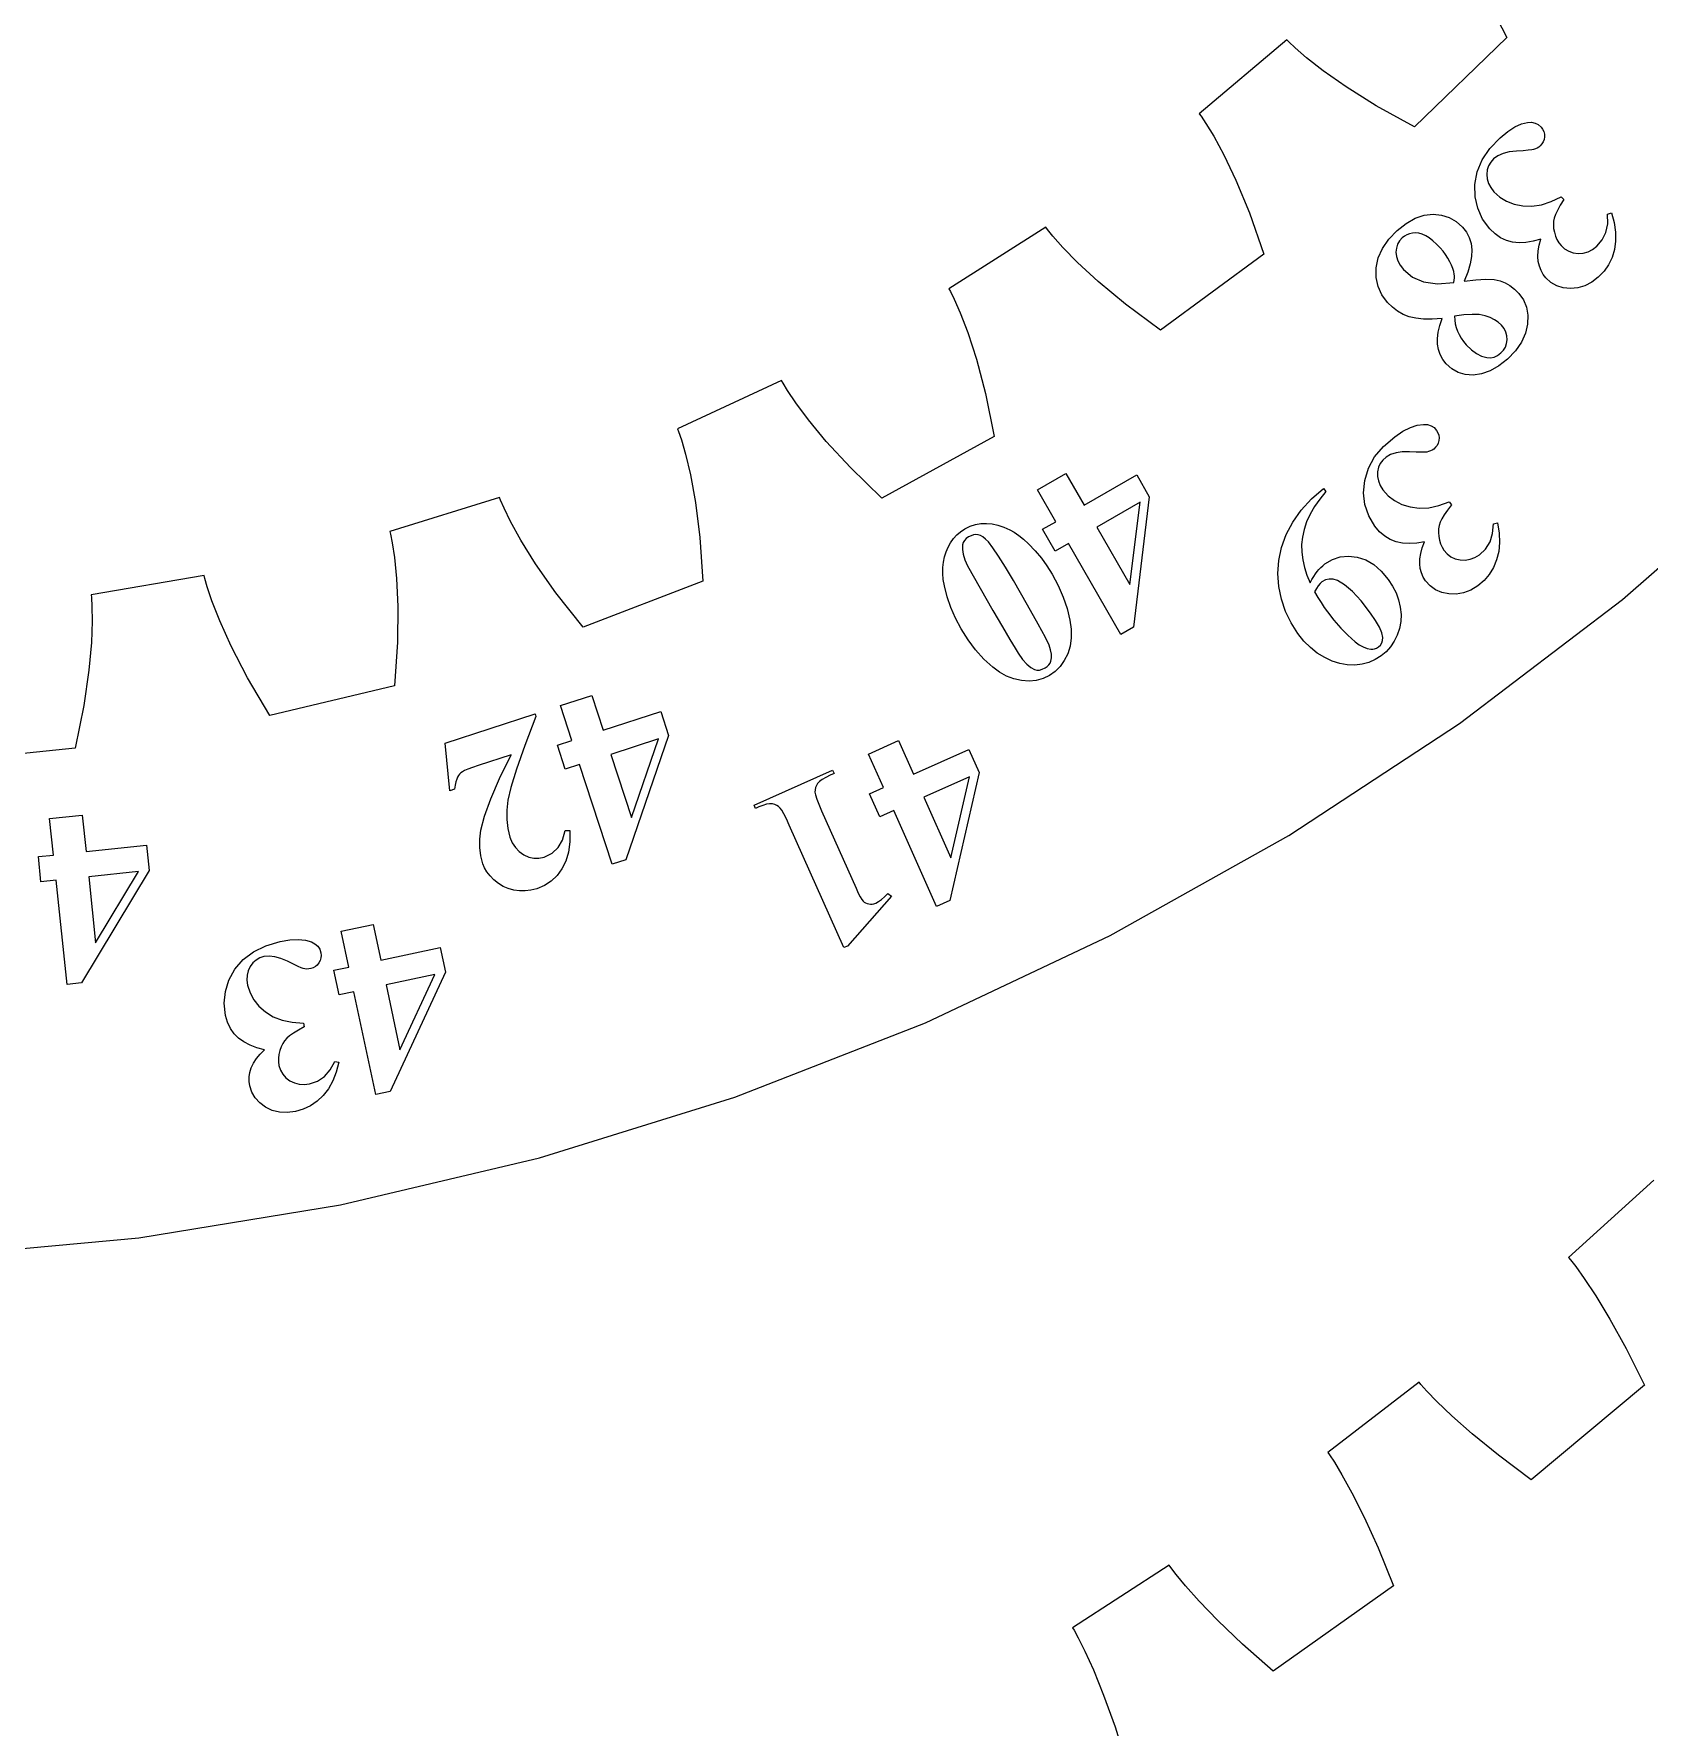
# Model space of a CAD drawing. Header units: metres. Extents: x -322 to 194, y -258 to 258.
# Drawn here: x -11.5 to 70.3, y -172 to -86.2 of the extents above; entities that cross this region are included whole.
import ezdxf

# ---------------------------------------------------------------- set-up
doc = ezdxf.new("R2010")
doc.units = ezdxf.units.M

msp = doc.modelspace()

# ---------------------------------------------------------------- linework, layer by layer
for p, q in [((62.0759, -84.4251), (63.0778, -86.3998)), ((51.9469, -86.5112), (47.5076, -90.2643)), ((52.0484, -86.6179), (51.9469, -86.5112)), ((63.0778, -86.3998), (58.4084, -90.9157)), ((52.3693, -86.9261), (52.0484, -86.6179)), ((52.9367, -87.4191), (52.3693, -86.9261)), ((53.7825, -88.0813), (52.9367, -87.4191)), ((54.9446, -88.8967), (53.7825, -88.0813)), ((56.4683, -89.8483), (54.9446, -88.8967)), ((58.4084, -90.9157), (56.4683, -89.8483)), ((47.5076, -90.2643), (47.5959, -90.3822)), ((47.5959, -90.3822), (47.8465, -90.7499)), ((47.8465, -90.7499), (48.2382, -91.3914)), ((63.4876, -90.9207), (63.8213, -90.7674)), ((63.8213, -90.7674), (64.131, -90.6946)), ((64.131, -90.6946), (64.3333, -90.6897)), ((64.3333, -90.6897), (64.5147, -90.7272)), ((64.5147, -90.7272), (64.6752, -90.8071)), ((64.6752, -90.8071), (64.8148, -90.9294)), ((48.2382, -91.3914), (48.7505, -92.3356)), ((62.2253, -92.0151), (62.7479, -91.4689)), ((62.7479, -91.4689), (63.1298, -91.1546)), ((63.1298, -91.1546), (63.4876, -90.9207)), ((64.8148, -90.9294), (64.8965, -91.0391)), ((64.9255, -91.6801), (64.8613, -91.7884)), ((64.8965, -91.0391), (64.9525, -91.1579)), ((64.9675, -91.5582), (64.9255, -91.6801)), ((64.9525, -91.1579), (64.9828, -91.2858)), ((64.9872, -91.4227), (64.9675, -91.5582)), ((64.9828, -91.2858), (64.9872, -91.4227)), ((48.7505, -92.3356), (49.3613, -93.6171)), ((61.5849, -93.1966), (61.8377, -92.591)), ((61.8377, -92.591), (62.2253, -92.0151)), ((62.4147, -92.5441), (62.2667, -92.7068)), ((62.6319, -92.3887), (62.4147, -92.5441)), ((62.8962, -92.2714), (62.6319, -92.3887)), ((63.2076, -92.192), (62.8962, -92.2714)), ((63.5661, -92.1505), (63.2076, -92.192)), ((63.9071, -92.129), (63.5661, -92.1505)), ((64.1656, -92.1094), (63.9071, -92.129)), ((64.3417, -92.0916), (64.1656, -92.1094)), ((64.4353, -92.0757), (64.3417, -92.0916)), ((64.5272, -92.0424), (64.4353, -92.0757)), ((64.6144, -91.9992), (64.5272, -92.0424)), ((64.6969, -91.9462), (64.6144, -91.9992)), ((64.7747, -91.8832), (64.6969, -91.9462)), ((64.8613, -91.7884), (64.7747, -91.8832)), ((61.4671, -93.832), (61.5849, -93.1966)), ((62.0947, -93.0979), (62.0707, -93.3262)), ((62.0707, -93.3262), (62.0903, -93.5604)), ((62.16, -92.8915), (62.0947, -93.0979)), ((62.2667, -92.7068), (62.16, -92.8915)), ((49.3613, -93.6171), (50.0462, -95.2779)), ((61.4766, -94.4611), (61.4671, -93.832)), ((62.0903, -93.5604), (62.1559, -93.785)), ((62.1559, -93.785), (62.2673, -93.9999)), ((62.2673, -93.9999), (62.4247, -94.205)), ((62.4247, -94.205), (62.7223, -94.4792)), ((61.6061, -95.0467), (61.4766, -94.4611)), ((61.8555, -95.5887), (61.6061, -95.0467)), ((62.7223, -94.4792), (63.065, -94.6909)), ((63.065, -94.6909), (63.4529, -94.84)), ((63.4529, -94.84), (63.8859, -94.9267)), ((63.8859, -94.9267), (64.3498, -94.9391)), ((64.3498, -94.9391), (64.8298, -94.8649)), ((64.8298, -94.8649), (65.3258, -94.7042)), ((65.3258, -94.7042), (65.8379, -94.4568)), ((65.649, -95.149), (65.5479, -95.3649)), ((65.7885, -94.8939), (65.649, -95.149)), ((65.9663, -94.5995), (65.7885, -94.8939)), ((65.8379, -94.4568), (65.9663, -94.5995)), ((39.7295, -95.9953), (34.8296, -99.1233)), ((39.8159, -96.1146), (39.7295, -95.9953)), ((50.0462, -95.2779), (50.776, -97.3685)), ((57.5275, -96.1694), (57.9833, -95.81)), ((57.9833, -95.81), (58.4382, -95.5533)), ((58.4382, -95.5533), (58.8921, -95.3995)), ((58.8921, -95.3995), (59.345, -95.3484)), ((59.345, -95.3484), (59.7775, -95.3894)), ((59.7775, -95.3894), (60.17, -95.5115)), ((60.17, -95.5115), (60.5227, -95.7148)), ((60.5227, -95.7148), (60.8354, -95.9994)), ((60.8354, -95.9994), (61.0326, -96.2566)), ((62.2248, -96.0872), (61.8555, -95.5887)), ((65.4523, -95.7042), (65.4419, -95.8777)), ((65.4419, -95.8777), (65.454, -96.0619)), ((65.485, -95.5415), (65.4523, -95.7042)), ((65.5479, -95.3649), (65.485, -95.5415)), ((68.102, -96.2671), (68.19, -95.8316)), ((68.1828, -95.3395), (68.3783, -95.2697)), ((68.19, -95.8316), (68.1828, -95.3395)), ((68.3783, -95.2697), (68.5125, -95.773)), ((68.5125, -95.773), (68.5823, -96.2513)), ((40.0928, -96.4628), (39.8159, -96.1146)), ((40.5895, -97.0271), (40.0928, -96.4628)), ((56.7814, -97.074), (57.1004, -96.6122)), ((57.1004, -96.6122), (57.5275, -96.1694)), ((57.5479, -96.8649), (57.4881, -97.0575)), ((57.6478, -96.6917), (57.5479, -96.8649)), ((57.7879, -96.5378), (57.6478, -96.6917)), ((57.8979, -96.453), (57.7879, -96.5378)), ((58.0206, -96.3852), (57.8979, -96.453)), ((58.1558, -96.3345), (58.0206, -96.3852)), ((58.3038, -96.3007), (58.1558, -96.3345)), ((58.4613, -96.2905), (58.3038, -96.3007)), ((58.6255, -96.3102), (58.4613, -96.2905)), ((58.7962, -96.3597), (58.6255, -96.3102)), ((58.9734, -96.4392), (58.7962, -96.3597)), ((59.1554, -96.5485), (58.9734, -96.4392)), ((59.3397, -96.6868), (59.1554, -96.5485)), ((59.526, -96.854), (59.3397, -96.6868)), ((59.7146, -97.0502), (59.526, -96.854)), ((61.0326, -96.2566), (61.1781, -96.5328)), ((61.1781, -96.5328), (61.2718, -96.8279)), ((61.2718, -96.8279), (61.3136, -97.1418)), ((62.488, -96.342), (62.2248, -96.0872)), ((62.767, -96.5393), (62.488, -96.342)), ((63.0619, -96.679), (62.767, -96.5393)), ((63.3727, -96.7613), (63.0619, -96.679)), ((63.7014, -96.7922), (63.3727, -96.7613)), ((64.0503, -96.7778), (63.7014, -96.7922)), ((64.4194, -96.7183), (64.0503, -96.7778)), ((64.8086, -96.6135), (64.4194, -96.7183)), ((64.72, -96.9189), (64.8086, -96.6135)), ((65.454, -96.0619), (65.4886, -96.2569)), ((65.4886, -96.2569), (65.5441, -96.4493)), ((65.5441, -96.4493), (65.619, -96.6259)), ((65.619, -96.6259), (65.7134, -96.7867)), ((65.7134, -96.7867), (65.8271, -96.9317)), ((67.64, -96.9679), (67.9186, -96.6458)), ((67.9186, -96.6458), (68.102, -96.2671)), ((68.5879, -96.7048), (68.5292, -97.1335)), ((68.5823, -96.2513), (68.5879, -96.7048)), ((41.3395, -97.7961), (40.5895, -97.0271)), ((50.776, -97.3685), (45.5463, -101.222)), ((56.4679, -98.0547), (56.5706, -97.5548)), ((56.5706, -97.5548), (56.7814, -97.074)), ((57.4881, -97.0575), (57.4685, -97.2695)), ((57.4685, -97.2695), (57.4931, -97.4904)), ((57.4931, -97.4904), (57.5656, -97.7092)), ((57.5656, -97.7092), (57.6859, -97.9257)), ((59.8552, -97.2166), (59.7146, -97.0502)), ((59.9824, -97.389), (59.8552, -97.2166)), ((60.0963, -97.5674), (59.9824, -97.389)), ((60.1969, -97.7517), (60.0963, -97.5674)), ((60.2811, -97.9314), (60.1969, -97.7517)), ((61.3008, -97.4839), (61.2301, -97.8635)), ((61.3136, -97.1418), (61.3008, -97.4839)), ((64.6542, -97.4802), (64.6686, -97.2078)), ((64.6768, -97.736), (64.6542, -97.4802)), ((64.6686, -97.2078), (64.72, -96.9189)), ((64.7317, -97.9741), (64.6768, -97.736)), ((65.8271, -96.9317), (66.009, -97.0982)), ((66.009, -97.0982), (66.2142, -97.2196)), ((66.2142, -97.2196), (66.4426, -97.2959)), ((66.4426, -97.2959), (66.6943, -97.3269)), ((66.6943, -97.3269), (66.9509, -97.3114)), ((66.9509, -97.3114), (67.194, -97.2464)), ((67.194, -97.2464), (67.4237, -97.1319)), ((67.4237, -97.1319), (67.64, -96.9679)), ((68.4102, -97.5338), (68.2349, -97.901)), ((68.5292, -97.1335), (68.4102, -97.5338)), ((42.3825, -98.7591), (41.3395, -97.7961)), ((56.4668, -98.5471), (56.4679, -98.0547)), ((56.5615, -99.0049), (56.4668, -98.5471)), ((57.6859, -97.9257), (57.854, -98.1401)), ((57.854, -98.1401), (58.2973, -98.5306)), ((58.2973, -98.5306), (58.8694, -98.7724)), ((60.3467, -98.0955), (60.2811, -97.9314)), ((60.3936, -98.2439), (60.3467, -98.0955)), ((60.4219, -98.3766), (60.3936, -98.2439)), ((60.4191, -98.6812), (60.4291, -98.5663)), ((60.4301, -98.4648), (60.4219, -98.3766)), ((60.4291, -98.5663), (60.4301, -98.4648)), ((61.1018, -98.2807), (60.9157, -98.7353)), ((61.2301, -97.8635), (61.1018, -98.2807)), ((64.8145, -98.1926), (64.7317, -97.9741)), ((64.9254, -98.3917), (64.8145, -98.1926)), ((65.0643, -98.5713), (64.9254, -98.3917)), ((65.3172, -98.7997), (65.0643, -98.5713)), ((67.7157, -98.536), (67.3855, -98.7893)), ((68.0035, -98.2351), (67.7157, -98.536)), ((68.2349, -97.901), (68.0035, -98.2351)), ((34.8296, -99.1233), (34.9014, -99.2519)), ((34.9014, -99.2519), (35.1007, -99.6497)), ((43.7658, -99.9053), (42.3825, -98.7591)), ((56.752, -99.4281), (56.5615, -99.0049)), ((57.0383, -99.8166), (56.752, -99.4281)), ((58.8694, -98.7724), (59.5703, -98.8653)), ((59.5703, -98.8653), (60.3999, -98.8096)), ((60.3999, -98.8096), (60.4191, -98.6812)), ((60.9157, -98.7353), (61.5198, -98.6628)), ((61.5198, -98.6628), (62.0257, -98.6354)), ((62.0257, -98.6354), (62.4334, -98.653)), ((62.4334, -98.653), (62.7429, -98.7157)), ((62.7429, -98.7157), (62.9969, -98.82)), ((62.9969, -98.82), (63.2384, -98.9611)), ((63.2384, -98.9611), (63.4674, -99.1392)), ((63.4674, -99.1392), (63.6837, -99.3541)), ((63.6837, -99.3541), (63.9196, -99.6822)), ((65.6078, -98.9646), (65.3172, -98.7997)), ((65.936, -99.0661), (65.6078, -98.9646)), ((66.3017, -99.1042), (65.936, -99.0661)), ((66.6784, -99.0734), (66.3017, -99.1042)), ((67.0397, -98.9685), (66.6784, -99.0734)), ((67.3855, -98.7893), (67.0397, -98.9685)), ((35.1007, -99.6497), (35.4035, -100.338)), ((45.5463, -101.222), (43.7658, -99.9053)), ((57.2857, -100.06), (57.0383, -99.8166)), ((57.5503, -100.262), (57.2857, -100.06)), ((57.8319, -100.42), (57.5503, -100.262)), ((63.9196, -99.6822), (64.0733, -100.051)), ((64.0733, -100.051), (64.1447, -100.461)), ((35.4035, -100.338), (35.7853, -101.342)), ((58.1307, -100.535), (57.8319, -100.42)), ((58.4665, -100.612), (58.1307, -100.535)), ((58.8583, -100.652), (58.4665, -100.612)), ((59.3063, -100.657), (58.8583, -100.652)), ((59.8104, -100.627), (59.3063, -100.657)), ((59.6057, -101.325), (59.687, -100.987)), ((59.687, -100.987), (59.8104, -100.627)), ((60.9093, -100.444), (60.4323, -100.515)), ((60.4323, -100.515), (60.4428, -100.71)), ((60.4428, -100.71), (60.4717, -100.901)), ((60.4717, -100.901), (60.519, -101.087)), ((60.519, -101.087), (60.5847, -101.268)), ((61.3267, -100.416), (60.9093, -100.444)), ((61.6844, -100.43), (61.3267, -100.416)), ((61.9824, -100.486), (61.6844, -100.43)), ((62.2355, -100.575), (61.9824, -100.486)), ((62.4586, -100.686), (62.2355, -100.575)), ((62.6515, -100.818), (62.4586, -100.686)), ((62.8145, -100.971), (62.6515, -100.818)), ((62.941, -101.138), (62.8145, -100.971)), ((63.0297, -101.315), (62.941, -101.138)), ((64.1339, -100.912), (64.0311, -101.376)), ((64.1447, -100.461), (64.1339, -100.912)), ((35.7853, -101.342), (36.2199, -102.693)), ((59.5665, -101.639), (59.6057, -101.325)), ((59.5694, -101.93), (59.5665, -101.639)), ((59.6148, -102.202), (59.5694, -101.93)), ((60.5847, -101.268), (60.6685, -101.445)), ((60.6685, -101.445), (60.7703, -101.618)), ((60.7703, -101.618), (60.89, -101.787)), ((60.89, -101.787), (61.0276, -101.952)), ((61.0276, -101.952), (61.285, -102.206)), ((63.0109, -102.071), (63.07, -101.894)), ((63.0806, -101.502), (63.0297, -101.315)), ((63.07, -101.894), (63.0935, -101.699)), ((63.0935, -101.699), (63.0806, -101.502)), ((63.8268, -101.825), (63.521, -102.26)), ((64.0311, -101.376), (63.8268, -101.825)), ((36.2199, -102.693), (36.6773, -104.43)), ((59.7033, -102.458), (59.6148, -102.202)), ((59.8348, -102.699), (59.7033, -102.458)), ((60.0093, -102.925), (59.8348, -102.699)), ((61.285, -102.206), (61.5433, -102.4)), ((61.5433, -102.4), (61.8025, -102.532)), ((61.8025, -102.532), (62.0627, -102.602)), ((62.0627, -102.602), (62.2561, -102.612)), ((62.2561, -102.612), (62.441, -102.577)), ((62.441, -102.577), (62.6175, -102.497)), ((62.6175, -102.497), (62.7856, -102.372)), ((63.1136, -102.68), (62.674, -103.029)), ((62.7856, -102.372), (62.9161, -102.23)), ((62.9161, -102.23), (63.0109, -102.071)), ((63.521, -102.26), (63.1136, -102.68)), ((60.2907, -103.178), (60.0093, -102.925)), ((60.613, -103.356), (60.2907, -103.178)), ((60.9762, -103.46), (60.613, -103.356)), ((61.3803, -103.49), (60.9762, -103.46)), ((61.8073, -103.434), (61.3803, -103.49)), ((62.2385, -103.28), (61.8073, -103.434)), ((62.674, -103.029), (62.2385, -103.28)), ((26.357, -103.766), (21.0839, -106.213)), ((26.4267, -103.896), (26.357, -103.766)), ((26.6548, -104.278), (26.4267, -103.896)), ((27.0718, -104.904), (26.6548, -104.278)), ((36.6773, -104.43), (37.1219, -106.6)), ((27.7126, -105.766), (27.0718, -104.904)), ((21.0839, -106.213), (21.138, -106.35)), ((28.618, -106.859), (27.7126, -105.766)), ((57.821, -106.339), (58.2013, -106.144)), ((58.2013, -106.144), (58.5492, -106.027)), ((58.5492, -106.027), (58.8649, -105.987)), ((58.8649, -105.987), (59.0665, -106.003)), ((59.0665, -106.003), (59.243, -106.059)), ((59.243, -106.059), (59.3943, -106.155)), ((59.3943, -106.155), (59.5203, -106.292)), ((59.5203, -106.292), (59.5902, -106.409)), ((21.138, -106.35), (21.2825, -106.771)), ((21.2825, -106.771), (21.4908, -107.493)), ((29.8362, -108.179), (28.618, -106.859)), ((37.1219, -106.6), (31.4253, -109.721)), ((56.3858, -107.633), (56.8316, -107.101)), ((56.8316, -107.101), (57.4084, -106.612)), ((57.4084, -106.612), (57.821, -106.339)), ((59.4768, -107.151), (59.3808, -107.236)), ((59.552, -107.05), (59.4768, -107.151)), ((59.6065, -106.933), (59.552, -107.05)), ((59.5902, -106.409), (59.6335, -106.533)), ((59.6402, -106.8), (59.6065, -106.933)), ((59.6335, -106.533), (59.6501, -106.664)), ((59.6501, -106.664), (59.6402, -106.8)), ((21.4908, -107.493), (21.7354, -108.539)), ((56.0712, -108.209), (56.3858, -107.633)), ((56.675, -107.965), (56.5885, -108.164)), ((56.8004, -107.793), (56.675, -107.965)), ((56.9646, -107.647), (56.8004, -107.793)), ((57.1969, -107.515), (56.9646, -107.647)), ((57.472, -107.426), (57.1969, -107.515)), ((57.79, -107.379), (57.472, -107.426)), ((58.1509, -107.376), (57.79, -107.379)), ((58.4922, -107.39), (58.1509, -107.376)), ((58.7513, -107.397), (58.4922, -107.39)), ((58.9283, -107.398), (58.7513, -107.397)), ((59.0231, -107.392), (58.9283, -107.398)), ((59.118, -107.368), (59.0231, -107.392)), ((59.2092, -107.335), (59.118, -107.368)), ((59.2968, -107.29), (59.2092, -107.335)), ((59.3808, -107.236), (59.2968, -107.29)), ((68.9341, -114.861), (76.7176, -108.028)), ((21.7354, -108.539), (21.986, -109.937)), ((31.4253, -109.721), (29.8362, -108.179)), ((39.3074, -109.308), (40.7485, -108.476)), ((40.7485, -108.476), (41.6765, -110.084)), ((41.6765, -110.084), (44.337, -108.548)), ((44.337, -108.548), (44.977, -109.656)), ((55.8313, -109.455), (55.8876, -108.828)), ((55.8876, -108.828), (56.0712, -108.209)), ((56.5407, -108.388), (56.5358, -108.623)), ((56.5358, -108.623), (56.5775, -108.854)), ((56.5885, -108.164), (56.5407, -108.388)), ((56.5775, -108.854), (56.6659, -109.079)), ((12.0681, -109.686), (6.51587, -111.408)), ((12.1199, -109.824), (12.0681, -109.686)), ((40.2354, -110.916), (39.3074, -109.308)), ((44.977, -109.656), (44.1706, -116.255)), ((52.6725, -110.332), (53.1925, -109.764)), ((53.1925, -109.764), (53.8061, -109.229)), ((53.9189, -109.385), (53.6047, -109.771)), ((53.8061, -109.229), (53.9189, -109.385)), ((55.8989, -110.051), (55.8313, -109.455)), ((56.6659, -109.079), (56.8009, -109.299)), ((56.8009, -109.299), (57.0682, -109.603)), ((57.0682, -109.603), (57.3869, -109.85)), ((12.295, -110.233), (12.1199, -109.824)), ((12.6249, -110.908), (12.295, -110.233)), ((21.986, -109.937), (22.2077, -111.719)), ((44.5058, -109.928), (42.3165, -111.192)), ((43.9955, -114.1), (44.5058, -109.928)), ((52.2462, -110.933), (52.6725, -110.332)), ((53.1162, -110.541), (52.9418, -110.925)), ((53.3371, -110.156), (53.1162, -110.541)), ((53.6047, -109.771), (53.3371, -110.156)), ((56.0902, -110.616), (55.8989, -110.051)), ((56.4054, -111.15), (56.0902, -110.616)), ((57.3869, -109.85), (57.7571, -110.038)), ((57.7571, -110.038), (58.1787, -110.17)), ((58.1787, -110.17), (58.6388, -110.231)), ((58.6388, -110.231), (59.1239, -110.207)), ((59.1239, -110.207), (59.634, -110.099)), ((59.634, -110.099), (60.1691, -109.907)), ((59.9089, -110.575), (59.7858, -110.779)), ((60.0743, -110.336), (59.9089, -110.575)), ((60.282, -110.062), (60.0743, -110.336)), ((60.1691, -109.907), (60.282, -110.062)), ((6.51587, -111.408), (6.55119, -111.551)), ((13.1451, -111.848), (12.6249, -110.908)), ((35.2223, -111.59), (35.4149, -111.426)), ((35.4149, -111.426), (35.6315, -111.283)), ((35.6315, -111.283), (35.8954, -111.152)), ((35.8954, -111.152), (36.1656, -111.062)), ((36.1656, -111.062), (36.4422, -111.012)), ((36.4422, -111.012), (36.7252, -111.001)), ((36.7252, -111.001), (37.0134, -111.029)), ((37.0134, -111.029), (37.3061, -111.092)), ((37.3061, -111.092), (37.6031, -111.19)), ((37.6031, -111.19), (37.9045, -111.324)), ((37.9045, -111.324), (38.1296, -111.452)), ((38.1296, -111.452), (38.3646, -111.614)), ((39.5704, -111.3), (40.2354, -110.916)), ((40.2104, -112.408), (39.5704, -111.3)), ((42.3165, -111.192), (43.9955, -114.1)), ((51.9135, -111.569), (52.2462, -110.933)), ((52.8134, -111.31), (52.7297, -111.694)), ((52.9418, -110.925), (52.8134, -111.31)), ((56.6405, -111.431), (56.4054, -111.15)), ((56.8974, -111.657), (56.6405, -111.431)), ((59.6268, -111.278), (59.6196, -111.463)), ((59.6196, -111.463), (59.6336, -111.66)), ((59.6552, -111.107), (59.6268, -111.278)), ((59.7048, -110.949), (59.6552, -111.107)), ((59.7858, -110.779), (59.7048, -110.949)), ((62.3647, -111.52), (62.4089, -111.03)), ((62.4089, -111.03), (62.6107, -110.981)), ((62.6107, -110.981), (62.6915, -111.495)), ((6.55119, -111.551), (6.63829, -111.987)), ((6.63829, -111.987), (6.74855, -112.731)), ((13.8966, -113.052), (13.1451, -111.848)), ((22.2077, -111.719), (22.3593, -113.929)), ((34.6858, -112.447), (34.7869, -112.209)), ((34.7869, -112.209), (34.9093, -111.984)), ((34.9093, -111.984), (35.0538, -111.776)), ((35.0538, -111.776), (35.2223, -111.59)), ((35.5134, -112.092), (35.507, -112.318)), ((35.507, -112.318), (35.5483, -112.569)), ((35.5475, -111.975), (35.5134, -112.092)), ((35.6108, -111.868), (35.5475, -111.975)), ((35.7034, -111.773), (35.6108, -111.868)), ((35.8252, -111.688), (35.7034, -111.773)), ((35.9492, -111.627), (35.8252, -111.688)), ((36.07, -111.589), (35.9492, -111.627)), ((36.1876, -111.573), (36.07, -111.589)), ((36.3021, -111.58), (36.1876, -111.573)), ((36.4191, -111.617), (36.3021, -111.58)), ((36.5451, -111.69), (36.4191, -111.617)), ((36.6802, -111.798), (36.5451, -111.69)), ((36.8243, -111.943), (36.6802, -111.798)), ((37.056, -112.234), (36.8243, -111.943)), ((37.3459, -112.657), (37.056, -112.234)), ((38.3646, -111.614), (38.6094, -111.81)), ((38.6094, -111.81), (38.8642, -112.04)), ((38.8642, -112.04), (39.1983, -112.388)), ((40.8754, -112.024), (40.2104, -112.408)), ((43.5314, -116.624), (40.8754, -112.024)), ((51.5347, -112.879), (51.6761, -112.222)), ((51.6761, -112.222), (51.9135, -111.569)), ((52.7297, -111.694), (52.6906, -112.078)), ((52.6906, -112.078), (52.6963, -112.462)), ((57.1761, -111.827), (56.8974, -111.657)), ((57.4765, -111.941), (57.1761, -111.827)), ((57.8002, -112.006), (57.4765, -111.941)), ((58.1487, -112.028), (57.8002, -112.006)), ((58.522, -112.007), (58.1487, -112.028)), ((58.92, -111.944), (58.522, -112.007)), ((58.7187, -112.52), (58.8, -112.238)), ((58.8, -112.238), (58.92, -111.944)), ((59.6336, -111.66), (59.6687, -111.857)), ((59.6687, -111.857), (59.7247, -112.041)), ((59.7247, -112.041), (59.8017, -112.211)), ((59.8017, -112.211), (59.8997, -112.367)), ((61.6989, -112.592), (62.0096, -112.301)), ((62.0096, -112.301), (62.2316, -111.944)), ((62.2316, -111.944), (62.3647, -111.52)), ((62.7109, -111.978), (62.6691, -112.43)), ((62.6915, -111.495), (62.7109, -111.978)), ((6.74855, -112.731), (6.85155, -113.8)), ((14.9279, -114.523), (13.8966, -113.052)), ((34.5139, -113.239), (34.5472, -112.961)), ((34.5472, -112.961), (34.6059, -112.697)), ((34.6059, -112.697), (34.6858, -112.447)), ((35.5483, -112.569), (35.6373, -112.847)), ((35.6373, -112.847), (35.774, -113.15)), ((35.774, -113.15), (37.0524, -115.414)), ((37.694, -113.213), (37.3459, -112.657)), ((39.1983, -112.388), (39.5077, -112.759)), ((39.5077, -112.759), (39.7924, -113.153)), ((39.7924, -113.153), (40.0523, -113.57)), ((51.4895, -113.538), (51.5347, -112.879)), ((52.6963, -112.462), (52.7437, -112.848)), ((52.7437, -112.848), (52.8304, -113.235)), ((53.657, -113.237), (53.7604, -113.145)), ((53.7604, -113.145), (53.8719, -113.058)), ((53.8719, -113.058), (54.2514, -112.834)), ((54.2514, -112.834), (54.6494, -112.701)), ((54.6494, -112.701), (55.0659, -112.659)), ((55.0659, -112.659), (55.5011, -112.707)), ((55.5011, -112.707), (55.9333, -112.849)), ((55.9333, -112.849), (56.3405, -113.086)), ((56.3405, -113.086), (56.7227, -113.418)), ((58.6716, -113.046), (58.6759, -112.79)), ((58.7013, -113.289), (58.6716, -113.046)), ((58.6759, -112.79), (58.7187, -112.52)), ((59.8997, -112.367), (60.0632, -112.551)), ((60.0632, -112.551), (60.2546, -112.694)), ((60.2546, -112.694), (60.4738, -112.793)), ((60.4738, -112.793), (60.7209, -112.851)), ((60.7209, -112.851), (60.9777, -112.862)), ((60.9777, -112.862), (61.2262, -112.823)), ((61.2262, -112.823), (61.4667, -112.733)), ((61.4667, -112.733), (61.6989, -112.592)), ((62.5659, -112.85), (62.4057, -113.236)), ((62.6691, -112.43), (62.5659, -112.85)), ((-2.88235, -113.648), (-8.61455, -114.615)), ((-2.84938, -113.791), (-2.88235, -113.648)), ((-2.73035, -114.22), (-2.84938, -113.791)), ((6.85155, -113.8), (6.9136, -115.218)), ((22.3593, -113.929), (16.2974, -116.263)), ((34.5112, -113.534), (34.5139, -113.239)), ((34.5389, -113.845), (34.5112, -113.534)), ((34.5971, -114.173), (34.5389, -113.845)), ((38.1004, -113.901), (37.694, -113.213)), ((38.8125, -115.145), (38.1004, -113.901)), ((40.0523, -113.57), (40.3603, -114.151)), ((51.5403, -114.201), (51.4895, -113.538)), ((52.8304, -113.235), (52.9564, -113.625)), ((52.9564, -113.625), (53.1215, -114.017)), ((53.1215, -114.017), (53.2138, -113.843)), ((53.2138, -113.843), (53.3034, -113.688)), ((53.3034, -113.688), (53.3904, -113.552)), ((53.3904, -113.552), (53.4747, -113.437)), ((53.4747, -113.437), (53.5618, -113.334)), ((53.6237, -114.044), (53.5309, -114.157)), ((53.5618, -113.334), (53.657, -113.237)), ((53.7158, -113.962), (53.6237, -114.044)), ((53.8948, -113.864), (53.7158, -113.962)), ((54.0862, -113.821), (53.8948, -113.864)), ((54.2901, -113.832), (54.0862, -113.821)), ((54.5065, -113.897), (54.2901, -113.832)), ((54.8682, -114.109), (54.5065, -113.897)), ((56.7227, -113.418), (57.08, -113.844)), ((57.08, -113.844), (57.2976, -114.179)), ((58.7608, -113.515), (58.7013, -113.289)), ((58.8503, -113.725), (58.7608, -113.515)), ((58.9697, -113.918), (58.8503, -113.725)), ((59.1974, -114.171), (58.9697, -113.918)), ((61.9279, -113.891), (61.6103, -114.16)), ((62.193, -113.583), (61.9279, -113.891)), ((62.4057, -113.236), (62.193, -113.583)), ((-8.61455, -114.615), (-8.59862, -114.761)), ((-8.59862, -114.761), (-8.57045, -115.205)), ((-2.49338, -114.933), (-2.73035, -114.22)), ((16.2974, -116.263), (14.9279, -114.523)), ((34.7369, -114.722), (34.5971, -114.173)), ((34.9248, -115.266), (34.7369, -114.722)), ((40.3603, -114.151), (40.6135, -114.732)), ((40.6135, -114.732), (40.8119, -115.314)), ((51.6746, -114.848), (51.5403, -114.201)), ((51.8796, -115.46), (51.6746, -114.848)), ((53.4376, -114.299), (53.3436, -114.473)), ((53.3436, -114.473), (53.5145, -114.755)), ((53.5309, -114.157), (53.4376, -114.299)), ((53.5145, -114.755), (53.6798, -115.017)), ((55.2676, -114.454), (54.8682, -114.109)), ((55.7046, -114.932), (55.2676, -114.454)), ((57.2976, -114.179), (57.4714, -114.525)), ((57.4714, -114.525), (57.6014, -114.881)), ((57.6014, -114.881), (57.6875, -115.247)), ((59.4691, -114.366), (59.1974, -114.171)), ((59.7849, -114.501), (59.4691, -114.366)), ((60.1446, -114.577), (59.7849, -114.501)), ((60.5225, -114.586), (60.1446, -114.577)), ((60.8927, -114.519), (60.5225, -114.586)), ((60.693, -121.133), (68.9341, -114.861)), ((61.2554, -114.377), (60.8927, -114.519)), ((61.6103, -114.16), (61.2554, -114.377)), ((-8.57045, -115.205), (-8.56027, -115.957)), ((-2.10307, -115.934), (-2.49338, -114.933)), ((6.9136, -115.218), (6.89578, -117.015)), ((35.1608, -115.806), (34.9248, -115.266)), ((37.0524, -115.414), (37.5358, -116.248)), ((39.3492, -116.105), (38.8125, -115.145)), ((40.8119, -115.314), (40.9553, -115.896)), ((52.1554, -116.038), (51.8796, -115.46)), ((53.6798, -115.017), (53.8395, -115.257)), ((53.8395, -115.257), (53.9937, -115.476)), ((53.9937, -115.476), (54.3247, -115.906)), ((56.1793, -115.545), (55.7046, -114.932)), ((56.4395, -115.927), (56.1793, -115.545)), ((57.6875, -115.247), (57.7265, -115.614)), ((57.7265, -115.614), (57.7144, -115.972)), ((-8.56027, -115.957), (-8.60071, -117.03)), ((-1.5188, -117.228), (-2.10307, -115.934)), ((35.445, -116.342), (35.1608, -115.806)), ((35.7977, -116.901), (35.445, -116.342)), ((37.5358, -116.248), (37.9098, -116.886)), ((39.7105, -116.782), (39.3492, -116.105)), ((40.9553, -115.896), (41.0208, -116.363)), ((41.0208, -116.363), (41.0239, -116.804)), ((44.1706, -116.255), (43.5314, -116.624)), ((52.5021, -116.581), (52.1554, -116.038)), ((52.8076, -116.961), (52.5021, -116.581)), ((54.3247, -115.906), (54.6695, -116.302)), ((54.6695, -116.302), (55.0282, -116.665)), ((56.6291, -116.261), (56.4395, -115.927)), ((56.7479, -116.545), (56.6291, -116.261)), ((56.796, -116.781), (56.7479, -116.545)), ((57.651, -116.319), (57.5365, -116.657)), ((57.7144, -115.972), (57.651, -116.319)), ((-8.60071, -117.03), (-8.72824, -118.444)), ((-0.69273, -118.823), (-1.5188, -117.228)), ((6.89578, -117.015), (6.75151, -119.224)), ((36.1817, -117.412), (35.7977, -116.901)), ((36.5971, -117.874), (36.1817, -117.412)), ((37.9098, -116.886), (38.1742, -117.329)), ((38.1742, -117.329), (38.329, -117.575)), ((39.8964, -117.176), (39.7105, -116.782)), ((39.9764, -117.415), (39.8964, -117.176)), ((40.0198, -117.629), (39.9764, -117.415)), ((40.9646, -117.218), (40.8428, -117.605)), ((41.0239, -116.804), (40.9646, -117.218)), ((53.1353, -117.292), (52.8076, -116.961)), ((53.4851, -117.572), (53.1353, -117.292)), ((55.0282, -116.665), (55.4006, -116.994)), ((55.4006, -116.994), (55.609, -117.147)), ((55.609, -117.147), (55.8107, -117.262)), ((55.8107, -117.262), (56.0054, -117.339)), ((56.0054, -117.339), (56.1932, -117.377)), ((56.1932, -117.377), (56.291, -117.378)), ((56.291, -117.378), (56.388, -117.359)), ((56.388, -117.359), (56.4842, -117.32)), ((56.4842, -117.32), (56.5797, -117.261)), ((56.5797, -117.261), (56.682, -117.166)), ((56.682, -117.166), (56.7522, -117.055)), ((56.7522, -117.055), (56.7902, -116.927)), ((56.7902, -116.927), (56.796, -116.781)), ((57.1911, -117.255), (56.97, -117.502)), ((57.3799, -116.973), (57.1911, -117.255)), ((57.5365, -116.657), (57.3799, -116.973)), ((37.0438, -118.287), (36.5971, -117.874)), ((37.3857, -118.542), (37.0438, -118.287)), ((38.329, -117.575), (38.5589, -117.888)), ((38.5589, -117.888), (38.7739, -118.131)), ((38.7739, -118.131), (38.9741, -118.304)), ((38.9741, -118.304), (39.1594, -118.407)), ((39.5498, -118.392), (39.6981, -118.32)), ((39.6981, -118.32), (39.8048, -118.248)), ((39.8048, -118.248), (39.8902, -118.168)), ((39.8902, -118.168), (39.9543, -118.078)), ((39.9543, -118.078), (39.9971, -117.98)), ((39.9971, -117.98), (40.0267, -117.817)), ((40.0267, -117.817), (40.0198, -117.629)), ((40.4591, -118.255), (40.2088, -118.507)), ((40.6704, -117.955), (40.4591, -118.255)), ((40.8428, -117.605), (40.6704, -117.955)), ((53.8571, -117.803), (53.4851, -117.572)), ((54.2399, -117.981), (53.8571, -117.803)), ((54.6216, -118.102), (54.2399, -117.981)), ((55.0022, -118.166), (54.6216, -118.102)), ((55.3818, -118.175), (55.0022, -118.166)), ((55.7493, -118.131), (55.3818, -118.175)), ((56.0942, -118.04), (55.7493, -118.131)), ((56.4167, -117.901), (56.0942, -118.04)), ((56.7168, -117.715), (56.4167, -117.901)), ((56.97, -117.502), (56.7168, -117.715)), ((-8.72824, -118.444), (-8.98535, -120.222)), ((0.4326, -120.73), (-0.69273, -118.823)), ((37.7427, -118.74), (37.3857, -118.542)), ((38.1149, -118.88), (37.7427, -118.74)), ((38.5024, -118.963), (38.1149, -118.88)), ((38.8869, -118.988), (38.5024, -118.963)), ((39.2513, -118.954), (38.8869, -118.988)), ((39.1594, -118.407), (39.2804, -118.435)), ((39.5955, -118.862), (39.2513, -118.954)), ((39.2804, -118.435), (39.4106, -118.43)), ((39.4106, -118.43), (39.5498, -118.392)), ((39.9195, -118.71), (39.5955, -118.862)), ((40.2088, -118.507), (39.9195, -118.71)), ((6.75151, -119.224), (0.4326, -120.73)), ((15.1564, -120.23), (16.739, -119.716)), ((16.739, -119.716), (17.3125, -121.481)), ((-8.98535, -120.222), (-9.42284, -122.393)), ((9.31335, -122.129), (13.8651, -120.65)), ((13.9065, -120.777), (13.3525, -122.25)), ((13.8651, -120.65), (13.9065, -120.777)), ((15.7299, -121.996), (15.1564, -120.23)), ((17.3125, -121.481), (20.2341, -120.532)), ((20.2341, -120.532), (20.6297, -121.749)), ((20.6297, -121.749), (18.4688, -128.037)), ((52.0344, -126.816), (60.693, -121.133)), ((-9.42284, -122.393), (-15.8861, -123.043)), ((9.54486, -124.544), (9.31335, -122.129)), ((13.3525, -122.25), (12.9324, -123.449)), ((14.9995, -122.233), (15.7299, -121.996)), ((15.3951, -123.45), (14.9995, -122.233)), ((20.1123, -121.918), (17.708, -122.699)), ((18.7457, -125.892), (20.1123, -121.918)), ((30.7578, -122.683), (32.278, -122.006)), ((32.278, -122.006), (33.0329, -123.701)), ((33.0329, -123.701), (35.8393, -122.452)), ((35.8393, -122.452), (36.3599, -123.621)), ((10.4717, -123.449), (10.3025, -123.521)), ((10.697, -123.365), (10.4717, -123.449)), ((10.9785, -123.27), (10.697, -123.365)), ((12.6581, -122.725), (10.9785, -123.27)), ((12.0725, -123.918), (12.6581, -122.725)), ((12.9324, -123.449), (12.6462, -124.374)), ((16.1255, -123.213), (15.3951, -123.45)), ((17.767, -128.265), (16.1255, -123.213)), ((17.708, -122.699), (18.7457, -125.892)), ((31.5127, -124.378), (30.7578, -122.683)), ((9.82356, -124.257), (9.78833, -124.465)), ((9.86038, -124.086), (9.82356, -124.257)), ((9.89877, -123.951), (9.86038, -124.086)), ((9.93875, -123.853), (9.89877, -123.951)), ((9.98463, -123.776), (9.93875, -123.853)), ((10.0417, -123.706), (9.98463, -123.776)), ((10.1099, -123.641), (10.0417, -123.706)), ((10.1894, -123.582), (10.1099, -123.641)), ((10.3025, -123.521), (10.1894, -123.582)), ((11.6221, -124.951), (12.0725, -123.918)), ((24.957, -125.265), (28.9328, -123.495)), ((28.1142, -124.279), (28.0694, -124.385)), ((28.1803, -124.175), (28.1142, -124.279)), ((28.2774, -124.073), (28.1803, -124.175)), ((28.4152, -123.97), (28.2774, -124.073)), ((28.5936, -123.865), (28.4152, -123.97)), ((28.8127, -123.759), (28.5936, -123.865)), ((29.0109, -123.671), (28.8127, -123.759)), ((28.9328, -123.495), (29.0109, -123.671)), ((35.8629, -123.843), (33.5535, -124.871)), ((36.3599, -123.621), (34.8681, -130.1)), ((34.9193, -127.938), (35.8629, -123.843)), ((9.78833, -124.465), (9.54486, -124.544)), ((11.307, -125.823), (11.6221, -124.951)), ((12.4939, -125.025), (12.4363, -125.527)), ((12.6462, -124.374), (12.4939, -125.025)), ((28.0459, -124.495), (28.0436, -124.608)), ((28.0436, -124.608), (28.0707, -124.754)), ((28.0694, -124.385), (28.0459, -124.495)), ((28.0707, -124.754), (28.1362, -124.962)), ((28.1362, -124.962), (28.2399, -125.231)), ((30.8111, -124.691), (31.5127, -124.378)), ((31.3317, -125.86), (30.8111, -124.691)), ((33.5535, -124.871), (34.9193, -127.938)), ((-10.7184, -125.952), (-9.06355, -125.778)), ((-10.5244, -127.798), (-10.7184, -125.952)), ((-9.06355, -125.778), (-8.86955, -127.624)), ((11.1271, -126.533), (11.307, -125.823)), ((12.4363, -125.527), (12.4341, -126.006)), ((12.4341, -126.006), (12.4874, -126.461)), ((25.0351, -125.441), (24.957, -125.265)), ((25.2069, -125.364), (25.0351, -125.441)), ((25.41, -125.283), (25.2069, -125.364)), ((25.5907, -125.231), (25.41, -125.283)), ((25.7491, -125.207), (25.5907, -125.231)), ((25.8852, -125.211), (25.7491, -125.207)), ((26.0034, -125.238), (25.8852, -125.211)), ((26.1089, -125.282), (26.0034, -125.238)), ((26.2018, -125.341), (26.1089, -125.282)), ((26.2821, -125.417), (26.2018, -125.341)), ((26.3666, -125.534), (26.2821, -125.417)), ((26.4719, -125.719), (26.3666, -125.534)), ((26.5979, -125.971), (26.4719, -125.719)), ((26.7447, -126.291), (26.5979, -125.971)), ((28.2399, -125.231), (28.3818, -125.562)), ((28.3818, -125.562), (30.1259, -129.479)), ((32.0333, -125.548), (31.3317, -125.86)), ((34.1939, -130.4), (32.0333, -125.548)), ((11.072, -126.989), (11.1271, -126.533)), ((12.4874, -126.461), (12.5961, -126.893)), ((12.5961, -126.893), (12.7144, -127.178)), ((15.2585, -127.038), (15.3961, -126.556)), ((15.3961, -126.556), (15.6348, -126.563)), ((15.6348, -126.563), (15.6288, -127.136)), ((29.504, -132.488), (26.7447, -126.291)), ((43.0005, -131.881), (52.0344, -126.816)), ((-8.86955, -127.624), (-5.81438, -127.303)), ((-5.81438, -127.303), (-5.68057, -128.576)), ((11.0684, -127.425), (11.072, -126.989)), ((11.1164, -127.841), (11.0684, -127.425)), ((12.7144, -127.178), (12.8705, -127.423)), ((12.8705, -127.423), (13.0645, -127.626)), ((13.0645, -127.626), (13.2964, -127.789)), ((14.3315, -127.901), (14.7262, -127.71)), ((14.7262, -127.71), (15.0352, -127.422)), ((15.0352, -127.422), (15.2585, -127.038)), ((15.5596, -127.651), (15.4271, -128.106)), ((15.6288, -127.136), (15.5596, -127.651)), ((-11.2882, -127.878), (-10.5244, -127.798)), ((-11.1544, -129.151), (-11.2882, -127.878)), ((-5.68057, -128.576), (-9.10143, -134.277)), ((11.216, -128.237), (11.1164, -127.841)), ((11.3032, -128.447), (11.216, -128.237)), ((11.4271, -128.654), (11.3032, -128.447)), ((13.2964, -127.789), (13.5488, -127.903)), ((13.5488, -127.903), (13.8055, -127.96)), ((13.8055, -127.96), (14.0664, -127.959)), ((14.0664, -127.959), (14.3315, -127.901)), ((15.2314, -128.502), (14.9809, -128.84)), ((15.4271, -128.106), (15.2314, -128.502)), ((18.4688, -128.037), (17.767, -128.265)), ((-10.3906, -129.071), (-11.1544, -129.151)), ((-9.83539, -134.354), (-10.3906, -129.071)), ((-6.2216, -128.633), (-8.73575, -128.897)), ((-8.73575, -128.897), (-8.38475, -132.237)), ((-8.38475, -132.237), (-6.2216, -128.633)), ((11.5877, -128.857), (11.4271, -128.654)), ((11.785, -129.056), (11.5877, -128.857)), ((12.0097, -129.237), (11.785, -129.056)), ((12.2525, -129.384), (12.0097, -129.237)), ((12.5133, -129.496), (12.2525, -129.384)), ((14.3424, -129.341), (13.9544, -129.504)), ((14.6845, -129.12), (14.3424, -129.341)), ((14.9809, -128.84), (14.6845, -129.12)), ((30.1259, -129.479), (30.2383, -129.723)), ((12.7921, -129.573), (12.5133, -129.496)), ((13.0802, -129.615), (12.7921, -129.573)), ((13.37, -129.617), (13.0802, -129.615)), ((13.6614, -129.58), (13.37, -129.617)), ((13.9544, -129.504), (13.6614, -129.58)), ((31.9132, -129.875), (29.6886, -132.406)), ((30.2383, -129.723), (30.3344, -129.914)), ((30.3344, -129.914), (30.4141, -130.051)), ((30.4141, -130.051), (30.4775, -130.134)), ((30.4775, -130.134), (30.5371, -130.186)), ((30.5371, -130.186), (30.6051, -130.227)), ((30.6051, -130.227), (30.6814, -130.258)), ((30.6814, -130.258), (30.7661, -130.278)), ((30.7661, -130.278), (30.8548, -130.287)), ((30.8548, -130.287), (30.9437, -130.282)), ((30.9437, -130.282), (31.0329, -130.263)), ((31.0329, -130.263), (31.1223, -130.23)), ((31.1223, -130.23), (31.2671, -130.152)), ((31.2671, -130.152), (31.4174, -130.045)), ((31.4174, -130.045), (31.5733, -129.909)), ((31.5733, -129.909), (31.7346, -129.744)), ((31.7346, -129.744), (31.9132, -129.875)), ((34.8681, -130.1), (34.1939, -130.4)), ((4.04518, -131.656), (5.67282, -131.31)), ((4.43108, -133.471), (4.04518, -131.656)), ((5.67282, -131.31), (6.05872, -133.125)), ((33.6354, -136.303), (43.0005, -131.881)), ((-0.91083, -133.095), (-0.38915, -132.697)), ((-0.38915, -132.697), (0.23451, -132.392)), ((0.23451, -132.392), (0.96018, -132.181)), ((0.96018, -132.181), (1.44804, -132.099)), ((1.44804, -132.099), (1.87485, -132.076)), ((1.87485, -132.076), (2.24054, -132.11)), ((2.24054, -132.11), (2.54515, -132.201)), ((2.54515, -132.201), (2.72275, -132.298)), ((2.72275, -132.298), (2.86108, -132.422)), ((2.86108, -132.422), (2.96013, -132.571)), ((2.96013, -132.571), (3.0199, -132.747)), ((3.0199, -132.747), (3.03586, -132.883)), ((3.03586, -132.883), (3.02496, -133.013)), ((6.05872, -133.125), (9.06358, -132.486)), ((9.06358, -132.486), (9.32971, -133.738)), ((29.6886, -132.406), (29.504, -132.488)), ((-1.63684, -134.136), (-1.33055, -133.587)), ((-1.33055, -133.587), (-0.91083, -133.095)), ((-0.65507, -133.663), (-0.71059, -133.89)), ((-0.55492, -133.45), (-0.65507, -133.663)), ((-0.42001, -133.265), (-0.55492, -133.45)), ((-0.26021, -133.119), (-0.42001, -133.265)), ((-0.07552, -133.012), (-0.26021, -133.119)), ((0.13405, -132.945), (-0.07552, -133.012)), ((0.3998, -132.919), (0.13405, -132.945)), ((0.68735, -132.95), (0.3998, -132.919)), ((0.99675, -133.037), (0.68735, -132.95)), ((1.32799, -133.18), (0.99675, -133.037)), ((1.634, -133.332), (1.32799, -133.18)), ((1.86769, -133.444), (1.634, -133.332)), ((2.02907, -133.517), (1.86769, -133.444)), ((2.11813, -133.55), (2.02907, -133.517)), ((2.21436, -133.567), (2.11813, -133.55)), ((2.31146, -133.573), (2.21436, -133.567)), ((2.40944, -133.568), (2.31146, -133.573)), ((2.50829, -133.553), (2.40944, -133.568)), ((2.63065, -133.514), (2.50829, -133.553)), ((2.74046, -133.452), (2.63065, -133.514)), ((2.83777, -133.368), (2.74046, -133.452)), ((2.92252, -133.26), (2.83777, -133.368)), ((2.98718, -133.139), (2.92252, -133.26)), ((3.02496, -133.013), (2.98718, -133.139)), ((3.67986, -133.631), (4.43108, -133.471)), ((3.94598, -134.883), (3.67986, -133.631)), ((9.32971, -133.738), (6.5235, -139.766)), ((-9.10143, -134.277), (-9.83539, -134.354)), ((-1.81752, -134.708), (-1.63684, -134.136)), ((-0.71059, -133.89), (-0.7215, -134.132)), ((-0.7215, -134.132), (-0.68778, -134.388)), ((-0.68778, -134.388), (-0.56715, -134.775)), ((8.79759, -133.852), (6.32483, -134.377)), ((6.32483, -134.377), (7.02299, -137.662)), ((7.02299, -137.662), (8.79759, -133.852)), ((-1.87257, -135.302), (-1.81752, -134.708)), ((-1.802, -135.919), (-1.87257, -135.302)), ((-0.56715, -134.775), (-0.37619, -135.129)), ((-0.37619, -135.129), (-0.11485, -135.452)), ((-0.11485, -135.452), (0.21681, -135.744)), ((4.69719, -134.723), (3.94598, -134.883)), ((5.80162, -139.919), (4.69719, -134.723)), ((-1.70145, -136.271), (-1.802, -135.919)), ((-1.55843, -136.581), (-1.70145, -136.271)), ((0.21681, -135.744), (0.61237, -135.987)), ((0.61237, -135.987), (1.06511, -136.162)), ((1.06511, -136.162), (1.57506, -136.271)), ((1.57506, -136.271), (2.1422, -136.313)), ((2.1422, -136.313), (2.18213, -136.501)), ((23.9845, -140.061), (33.6354, -136.303)), ((-1.37292, -136.85), (-1.55843, -136.581)), ((-1.14494, -137.076), (-1.37292, -136.85)), ((-0.8757, -137.267), (-1.14494, -137.076)), ((1.18456, -137.201), (1.08887, -137.346)), ((1.2943, -137.076), (1.18456, -137.201)), ((1.43703, -136.954), (1.2943, -137.076)), ((1.63257, -136.818), (1.43703, -136.954)), ((1.88092, -136.667), (1.63257, -136.818)), ((2.18213, -136.501), (1.88092, -136.667)), ((-0.56638, -137.429), (-0.8757, -137.267)), ((-0.21698, -137.562), (-0.56638, -137.429)), ((-0.24593, -138.111), (-0.05692, -137.886)), ((0.17248, -137.666), (-0.21698, -137.562)), ((-0.05692, -137.886), (0.17248, -137.666)), ((0.8916, -137.892), (0.86816, -138.082)), ((0.93973, -137.697), (0.8916, -137.892)), ((1.00726, -137.511), (0.93973, -137.697)), ((1.08887, -137.346), (1.00726, -137.511)), ((-0.61194, -139.037), (-0.5744, -138.806)), ((-0.5744, -138.806), (-0.50285, -138.572)), ((-0.50285, -138.572), (-0.39458, -138.34)), ((-0.39458, -138.34), (-0.24593, -138.111)), ((0.86816, -138.082), (0.86946, -138.269)), ((0.86946, -138.269), (0.89546, -138.451)), ((0.89546, -138.451), (0.96974, -138.686)), ((0.96974, -138.686), (1.08673, -138.894)), ((1.08673, -138.894), (1.24643, -139.074)), ((3.19785, -139.013), (3.49182, -138.68)), ((3.49182, -138.68), (3.73163, -138.25)), ((3.8004, -138.79), (3.6217, -139.239)), ((3.73163, -138.25), (3.93585, -138.287)), ((3.93585, -138.287), (3.8004, -138.79)), ((-0.61546, -139.265), (-0.61194, -139.037)), ((-0.58496, -139.49), (-0.61546, -139.265)), ((-0.48007, -139.814), (-0.58496, -139.49)), ((1.24643, -139.074), (1.44888, -139.227)), ((1.44888, -139.227), (1.67883, -139.342)), ((1.67883, -139.342), (1.92191, -139.407)), ((1.92191, -139.407), (2.17809, -139.423)), ((2.17809, -139.423), (2.44736, -139.389)), ((2.44736, -139.389), (2.84969, -139.249)), ((2.84969, -139.249), (3.19785, -139.013)), ((3.39978, -139.635), (3.13463, -139.977)), ((3.6217, -139.239), (3.39978, -139.635)), ((6.5235, -139.766), (5.80162, -139.919)), ((-0.3109, -140.102), (-0.48007, -139.814)), ((-0.07747, -140.354), (-0.3109, -140.102)), ((0.22021, -140.57), (-0.07747, -140.354)), ((0.56187, -140.731), (0.22021, -140.57)), ((2.49602, -140.494), (2.12852, -140.668)), ((2.83141, -140.264), (2.49602, -140.494)), ((3.13463, -139.977), (2.83141, -140.264)), ((14.095, -143.137), (23.9845, -140.061)), ((0.9272, -140.821), (0.56187, -140.731)), ((1.31621, -140.839), (0.9272, -140.821)), ((1.72888, -140.785), (1.31621, -140.839)), ((2.12852, -140.668), (1.72888, -140.785)), ((4.01505, -145.515), (14.095, -143.137)), ((70.5275, -144.27), (66.2053, -148.183)), ((-6.20627, -147.185), (4.01505, -145.515)), ((-16.5191, -148.137), (-6.20627, -147.185)), ((66.2053, -148.183), (66.2992, -148.295)), ((66.2992, -148.295), (66.5702, -148.644)), ((66.5702, -148.644), (67.0029, -149.246)), ((67.0029, -149.246), (67.5825, -150.123)), ((67.5825, -150.123), (68.2942, -151.297)), ((68.2942, -151.297), (69.1225, -152.795)), ((69.1225, -152.795), (70.0509, -154.648)), ((58.64, -154.502), (54.0206, -158.059)), ((58.734, -154.615), (58.64, -154.502)), ((59.0287, -154.943), (58.734, -154.615)), ((59.5445, -155.476), (59.0287, -154.943)), ((70.0509, -154.648), (64.3178, -159.437)), ((60.3038, -156.203), (59.5445, -155.476)), ((61.3324, -157.112), (60.3038, -156.203)), ((62.6593, -158.194), (61.3324, -157.112)), ((54.0206, -158.059), (54.1053, -158.179)), ((54.1053, -158.179), (54.3477, -158.548)), ((54.3477, -158.548), (54.7312, -159.182)), ((64.3178, -159.437), (62.6593, -158.194)), ((54.7312, -159.182), (55.2393, -160.102)), ((55.2393, -160.102), (55.8554, -161.329)), ((55.8554, -161.329), (56.5621, -162.888)), ((56.5621, -162.888), (57.3404, -164.81)), ((45.977, -163.758), (41.0897, -166.936)), ((46.0619, -163.877), (45.977, -163.758)), ((46.3295, -164.228), (46.0619, -163.877)), ((46.8013, -164.801), (46.3295, -164.228)), ((47.5006, -165.585), (46.8013, -164.801)), ((57.3404, -164.81), (51.2448, -169.128)), ((48.4537, -166.573), (47.5006, -165.585)), ((41.0897, -166.936), (41.1646, -167.062)), ((41.1646, -167.062), (41.3769, -167.449)), ((49.6904, -167.757), (48.4537, -166.573)), ((41.3769, -167.449), (41.7088, -168.112)), ((51.2448, -169.128), (49.6904, -167.757)), ((41.7088, -168.112), (42.1422, -169.07)), ((42.1422, -169.07), (42.6589, -170.342)), ((42.6589, -170.342), (43.2395, -171.952)), ((43.2395, -171.952), (43.8626, -173.929))]:
    msp.add_line(p, q)

doc.saveas('drawing.dxf')
